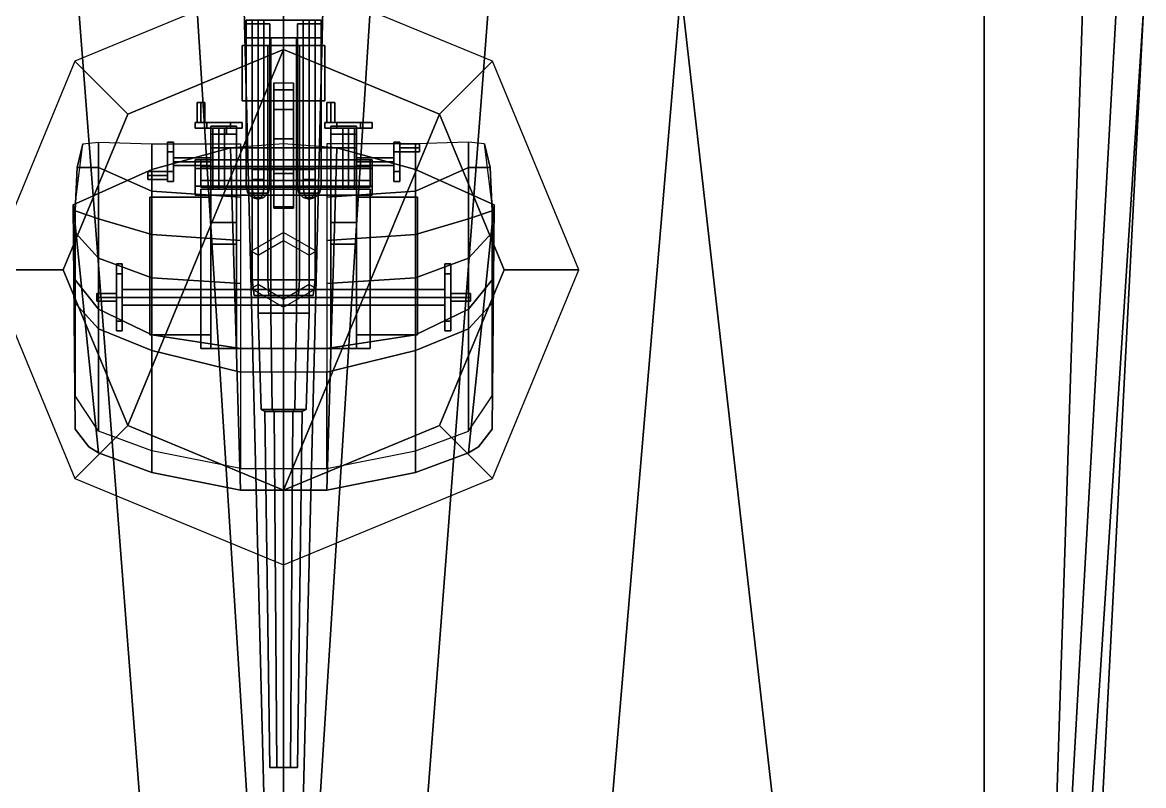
# Model space of a CAD drawing. Header units: millimetres. Extents: x -5 to 5, y -63 to 51.
# Drawn here: x -1.33 to 4.37, y -38.37 to -34.49 of the extents above; entities that cross this region are included whole.
import ezdxf

# ---------------------------------------------------------------- set-up
doc = ezdxf.new("R2010")
doc.units = ezdxf.units.MM
for name, color, linetype in [('gun', 1, 'Continuous'), ('hull2', 7, 'Continuous'), ('railings', 6, 'Continuous'), ('sleeve', 5, 'Continuous'), ('turret', 2, 'Continuous')]:
    doc.layers.add(name, color=color, linetype=linetype)

msp = doc.modelspace()

# ---------------------------------------------------------------- linework, layer by layer
for points in [[(-0.792, -34.958, 3.4), (0, -34.63, 3.4), (0, -34.25, 3), (-1.0607, -34.6893, 3)], [(0, -34.63, 3.4), (0.792, -34.958, 3.4), (1.0607, -34.6893, 3), (0, -34.25, 3)], [(0, -34.43, 3.04), (-4.06, -34.43, 2.91), (-3.89, -39.63, 2.99), (0, -39.63, 3.05)], [(-2.01, -34.43, -1.66), (-1.04, -34.43, -1.72), (-0.64, -39.63, -1.07), (-1.57, -39.63, -0.88)], [(-1.04, -34.43, -1.72), (-0.44, -34.43, -2.36), (-0.11, -39.63, -1.62), (-0.64, -39.63, -1.07)], [(-0.44, -34.43, -2.36), (-0.2, -34.43, -2.92), (-0.07, -39.63, -1.71), (-0.11, -39.63, -1.62)], [(-0.2, -34.43, -2.92), (0, -34.43, -2.97), (0, -39.63, -1.78), (-0.07, -39.63, -1.71)], [(-0.792, -34.958, 3.4), (-1.12, -35.75, 3.4), (-0.792, -36.542, 3.4), (0, -34.63, 3.4)], [(0, -34.63, 3.4), (-0.792, -36.542, 3.4), (0, -36.87, 3.4), (0.792, -34.958, 3.4)], [(-1.12, -35.75, 3.4), (-0.792, -34.958, 3.4), (-1.0607, -34.6893, 3), (-1.5, -35.75, 2.94)], [(0.792, -34.958, 3.4), (1.12, -35.75, 3.4), (1.5, -35.75, 2.94), (1.0607, -34.6893, 3)], [(0.792, -34.958, 3.4), (0, -36.87, 3.4), (0.792, -36.542, 3.4), (1.12, -35.75, 3.4)], [(-0.792, -36.542, 3.4), (-1.12, -35.75, 3.4), (-1.5, -35.75, 2.94), (-1.0607, -36.8107, 3)], [(1.12, -35.75, 3.4), (0.792, -36.542, 3.4), (1.0607, -36.8107, 3), (1.5, -35.75, 2.94)], [(0, -36.87, 3.4), (-0.792, -36.542, 3.4), (-1.0607, -36.8107, 3), (0, -37.25, 3)], [(0.792, -36.542, 3.4), (0, -36.87, 3.4), (0, -37.25, 3), (1.0607, -36.8107, 3)]]:
    msp.add_3dface(points)
at = {"layer": 'gun'}
for points in [[(-0.19, -34.57, 4.82), (-0.19, -34.48, 4.82), (-0.19, -34.48, 4.5), (-0.19, -34.57, 4.5)], [(-0.19, -34.48, 4.5), (0.19, -34.48, 4.5), (0.19, -34.57, 4.5), (-0.19, -34.57, 4.5)], [(0.19, -34.57, 4.82), (0.19, -34.48, 4.82), (-0.19, -34.48, 4.82), (-0.19, -34.57, 4.82)], [(-0.13, -35.29, 4.92), (-0.16, -35.29, 4.95), (-0.16, -34.48, 4.95), (-0.13, -34.48, 4.92)], [(-0.16, -35.29, 4.95), (-0.13, -35.29, 4.98), (-0.13, -34.48, 4.98), (-0.16, -34.48, 4.95)], [(-0.1, -35.29, 4.95), (-0.13, -35.29, 4.92), (-0.13, -34.48, 4.92), (-0.1, -34.48, 4.95)], [(-0.13, -35.29, 4.98), (-0.1, -35.29, 4.95), (-0.1, -34.48, 4.95), (-0.13, -34.48, 4.98)], [(0.1, -35.29, 4.95), (0.13, -35.29, 4.98), (0.13, -34.48, 4.98), (0.1, -34.48, 4.95)], [(0.13, -35.29, 4.92), (0.1, -35.29, 4.95), (0.1, -34.48, 4.95), (0.13, -34.48, 4.92)], [(0.13, -35.29, 4.98), (0.16, -35.29, 4.95), (0.16, -34.48, 4.95), (0.13, -34.48, 4.98)], [(0.16, -35.29, 4.95), (0.13, -35.29, 4.92), (0.13, -34.48, 4.92), (0.16, -34.48, 4.95)], [(0.19, -34.57, 4.5), (0.19, -34.48, 4.5), (0.19, -34.48, 4.82), (0.19, -34.57, 4.82)], [(-0.19, -34.57, 4.5), (0.19, -34.57, 4.5), (0.19, -34.57, 4.82), (-0.19, -34.57, 4.82)], [(-0.13, -35.97, 4.71), (-0.065, -35.97, 4.8226), (-0.065, -34.57, 4.8226), (-0.13, -34.57, 4.71)], [(-0.065, -35.97, 4.5974), (-0.13, -35.97, 4.71), (-0.13, -34.57, 4.71), (-0.065, -34.57, 4.5974)], [(0.065, -35.97, 4.5974), (-0.065, -35.97, 4.5974), (-0.065, -34.57, 4.5974), (0.065, -34.57, 4.5974)], [(-0.065, -35.97, 4.8226), (0.065, -35.97, 4.8226), (0.065, -34.57, 4.8226), (-0.065, -34.57, 4.8226)], [(0.065, -35.97, 4.8226), (0.13, -35.97, 4.71), (0.13, -34.57, 4.71), (0.065, -34.57, 4.8226)], [(0.13, -35.97, 4.71), (0.065, -35.97, 4.5974), (0.065, -34.57, 4.5974), (0.13, -34.57, 4.71)], [(-0.115, -36.46, 4.71), (-0.0575, -36.46, 4.8096), (-0.065, -35.97, 4.8226), (-0.13, -35.97, 4.71)], [(-0.0575, -36.46, 4.6104), (-0.115, -36.46, 4.71), (-0.13, -35.97, 4.71), (-0.065, -35.97, 4.5974)], [(0.0575, -36.46, 4.6104), (-0.0575, -36.46, 4.6104), (-0.065, -35.97, 4.5974), (0.065, -35.97, 4.5974)], [(-0.0575, -36.46, 4.8096), (0.0575, -36.46, 4.8096), (0.065, -35.97, 4.8226), (-0.065, -35.97, 4.8226)], [(0.0575, -36.46, 4.8096), (0.115, -36.46, 4.71), (0.13, -35.97, 4.71), (0.065, -35.97, 4.8226)], [(0.115, -36.46, 4.71), (0.0575, -36.46, 4.6104), (0.065, -35.97, 4.5974), (0.13, -35.97, 4.71)], [(-0.095, -36.47, 4.71), (-0.0475, -36.47, 4.7923), (-0.0575, -36.46, 4.8096), (-0.115, -36.46, 4.71)], [(-0.0475, -36.47, 4.6277), (-0.095, -36.47, 4.71), (-0.115, -36.46, 4.71), (-0.0575, -36.46, 4.6104)], [(0.0475, -36.47, 4.6277), (-0.0475, -36.47, 4.6277), (-0.0575, -36.46, 4.6104), (0.0575, -36.46, 4.6104)], [(-0.0475, -36.47, 4.7923), (0.0475, -36.47, 4.7923), (0.0575, -36.46, 4.8096), (-0.0575, -36.46, 4.8096)], [(0.0475, -36.47, 4.7923), (0.095, -36.47, 4.71), (0.115, -36.46, 4.71), (0.0575, -36.46, 4.8096)], [(0.095, -36.47, 4.71), (0.0475, -36.47, 4.6277), (0.0575, -36.46, 4.6104), (0.115, -36.46, 4.71)], [(-0.035, -38.28, 4.6494), (-0.07, -38.28, 4.71), (-0.095, -36.47, 4.71), (-0.0475, -36.47, 4.6277)], [(-0.07, -38.28, 4.71), (-0.035, -38.28, 4.7706), (-0.0475, -36.47, 4.7923), (-0.095, -36.47, 4.71)], [(0.035, -38.28, 4.6494), (-0.035, -38.28, 4.6494), (-0.0475, -36.47, 4.6277), (0.0475, -36.47, 4.6277)], [(-0.035, -38.28, 4.7706), (0.035, -38.28, 4.7706), (0.0475, -36.47, 4.7923), (-0.0475, -36.47, 4.7923)], [(0.07, -38.28, 4.71), (0.035, -38.28, 4.6494), (0.0475, -36.47, 4.6277), (0.095, -36.47, 4.71)], [(0.035, -38.28, 4.7706), (0.07, -38.28, 4.71), (0.095, -36.47, 4.71), (0.0475, -36.47, 4.7923)], [(-0.07, -38.28, 4.71), (0.07, -38.28, 4.71), (0.035, -38.28, 4.7706), (-0.035, -38.28, 4.7706)], [(-0.035, -38.28, 4.6494), (0.035, -38.28, 4.6494), (0.07, -38.28, 4.71), (-0.07, -38.28, 4.71)]]:
    msp.add_3dface(points, dxfattribs=at)
at = {"layer": 'hull2'}
for points in [[(0.2, -34.43, -2.92), (0, -34.43, -2.97), (0, -39.63, -1.78), (0.07, -39.63, -1.71)], [(0, -34.43, 3.04), (4.06, -34.43, 2.91), (3.89, -39.63, 2.99), (0, -39.63, 3.05)], [(0.44, -34.43, -2.36), (0.2, -34.43, -2.92), (0.07, -39.63, -1.71), (0.11, -39.63, -1.62)], [(1.04, -34.43, -1.72), (0.44, -34.43, -2.36), (0.11, -39.63, -1.62), (0.64, -39.63, -1.07)], [(2.01, -34.43, -1.66), (1.04, -34.43, -1.72), (0.64, -39.63, -1.07), (1.57, -39.63, -0.88)], [(2.03, -34.43, -1.35), (2.01, -34.43, -1.66), (1.57, -39.63, -0.88), (2.62, -39.63, -0.67)], [(3.56, -34.43, -0.75), (2.03, -34.43, -1.35), (2.62, -39.63, -0.67), (3.56, -39.63, -0.23)], [(4.23, -34.43, -0.17), (3.56, -34.43, -0.75), (3.56, -39.63, -0.23), (3.94, -39.63, 0.19)], [(4.06, -34.43, 2.91), (4.37, -34.43, 1.51), (4.03, -39.63, 2.31), (3.89, -39.63, 2.99)], [(4.37, -34.43, 0.58), (4.23, -34.43, -0.17), (3.94, -39.63, 0.19), (4.1, -39.63, 0.75)], [(4.37, -34.43, 1.51), (4.37, -34.43, 0.58), (4.1, -39.63, 0.75), (4.03, -39.63, 2.31)]]:
    msp.add_3dface(points, dxfattribs=at)
at = {"layer": 'railings'}
for points in [[(3.89, -39.63, 2.99), (4.06, -34.43, 2.91), (4.06, -34.43, 3.9), (3.89, -39.63, 3.93)], [(3.89, -39.63, 3.93), (4.06, -34.43, 3.9), (4.06, -34.43, 2.91), (3.89, -39.63, 2.99)]]:
    msp.add_3dface(points, dxfattribs=at)
at = {"layer": 'sleeve'}
for points in [[(-0.19, -34.5, 4.95), (-0.07, -34.5, 4.95), (-0.1, -34.5, 4.898), (-0.16, -34.5, 4.898)], [(-0.16, -34.5, 5.002), (-0.1, -34.5, 5.002), (-0.07, -34.5, 4.95), (-0.19, -34.5, 4.95)], [(-0.16, -35.33, 4.898), (-0.19, -35.33, 4.95), (-0.19, -34.5, 4.95), (-0.16, -34.5, 4.898)], [(-0.19, -35.33, 4.95), (-0.16, -35.33, 5.002), (-0.16, -34.5, 5.002), (-0.19, -34.5, 4.95)], [(-0.1, -35.33, 4.898), (-0.16, -35.33, 4.898), (-0.16, -34.5, 4.898), (-0.1, -34.5, 4.898)], [(-0.16, -35.33, 5.002), (-0.1, -35.33, 5.002), (-0.1, -34.5, 5.002), (-0.16, -34.5, 5.002)], [(-0.07, -35.33, 4.95), (-0.1, -35.33, 4.898), (-0.1, -34.5, 4.898), (-0.07, -34.5, 4.95)], [(-0.1, -35.33, 5.002), (-0.07, -35.33, 4.95), (-0.07, -34.5, 4.95), (-0.1, -34.5, 5.002)], [(0.07, -35.33, 4.95), (0.1, -35.33, 5.002), (0.1, -34.5, 5.002), (0.07, -34.5, 4.95)], [(0.1, -35.33, 4.898), (0.07, -35.33, 4.95), (0.07, -34.5, 4.95), (0.1, -34.5, 4.898)], [(0.1, -34.5, 5.002), (0.16, -34.5, 5.002), (0.19, -34.5, 4.95), (0.07, -34.5, 4.95)], [(0.07, -34.5, 4.95), (0.19, -34.5, 4.95), (0.16, -34.5, 4.898), (0.1, -34.5, 4.898)], [(0.1, -35.33, 5.002), (0.16, -35.33, 5.002), (0.16, -34.5, 5.002), (0.1, -34.5, 5.002)], [(0.16, -35.33, 4.898), (0.1, -35.33, 4.898), (0.1, -34.5, 4.898), (0.16, -34.5, 4.898)], [(0.16, -35.33, 5.002), (0.19, -35.33, 4.95), (0.19, -34.5, 4.95), (0.16, -34.5, 5.002)], [(0.19, -35.33, 4.95), (0.16, -35.33, 4.898), (0.16, -34.5, 4.898), (0.19, -34.5, 4.95)], [(-0.21, -34.61, 4.96), (0.21, -34.61, 4.96), (0.21, -34.61, 4.62), (-0.21, -34.61, 4.62)], [(-0.21, -34.89, 4.96), (-0.21, -34.61, 4.96), (-0.21, -34.61, 4.62), (-0.21, -34.89, 4.62)], [(-0.21, -34.61, 4.62), (0.21, -34.61, 4.62), (0.21, -34.89, 4.62), (-0.21, -34.89, 4.62)], [(-0.08, -34.89, 5.04), (-0.08, -34.61, 5.04), (-0.21, -34.61, 4.96), (-0.21, -34.89, 4.96)], [(-0.08, -34.61, 5.04), (0.08, -34.61, 5.04), (0.21, -34.61, 4.96), (-0.21, -34.61, 4.96)], [(-0.08, -34.61, 4.8486), (0.08, -34.61, 4.8486), (0.16, -34.61, 4.71), (-0.16, -34.61, 4.71)], [(-0.16, -35.8, 4.71), (-0.08, -35.8, 4.8486), (-0.08, -34.61, 4.8486), (-0.16, -34.61, 4.71)], [(-0.16, -34.61, 4.71), (0.16, -34.61, 4.71), (0.08, -34.61, 4.5714), (-0.08, -34.61, 4.5714)], [(-0.08, -35.8, 4.5714), (-0.16, -35.8, 4.71), (-0.16, -34.61, 4.71), (-0.08, -34.61, 4.5714)], [(0.08, -35.8, 4.5714), (-0.08, -35.8, 4.5714), (-0.08, -34.61, 4.5714), (0.08, -34.61, 4.5714)], [(-0.08, -35.8, 4.8486), (0.08, -35.8, 4.8486), (0.08, -34.61, 4.8486), (-0.08, -34.61, 4.8486)], [(0.08, -34.89, 5.04), (0.08, -34.61, 5.04), (-0.08, -34.61, 5.04), (-0.08, -34.89, 5.04)], [(0.08, -35.8, 4.8486), (0.16, -35.8, 4.71), (0.16, -34.61, 4.71), (0.08, -34.61, 4.8486)], [(0.16, -35.8, 4.71), (0.08, -35.8, 4.5714), (0.08, -34.61, 4.5714), (0.16, -34.61, 4.71)], [(0.21, -34.89, 4.96), (0.21, -34.61, 4.96), (0.08, -34.61, 5.04), (0.08, -34.89, 5.04)], [(0.21, -34.89, 4.62), (0.21, -34.61, 4.62), (0.21, -34.61, 4.96), (0.21, -34.89, 4.96)], [(-0.05, -35.43, 4.71), (-0.05, -34.8, 4.71), (-0.05, -35.436, 4.285)], [(-0.05, -34.8, 4.71), (-0.05, -34.835, 4.534), (-0.05, -35.26, 4.25), (-0.05, -35.436, 4.285)], [(-0.05, -34.835, 4.534), (-0.05, -34.8, 4.71), (0.05, -34.8, 4.71), (0.05, -34.835, 4.534)], [(0.05, -34.8, 4.71), (0.05, -35.43, 4.71), (0.05, -35.436, 4.285)], [(0.05, -34.835, 4.534), (0.05, -34.8, 4.71), (0.05, -35.436, 4.285), (0.05, -35.26, 4.25)], [(-0.05, -34.835, 4.534), (-0.05, -34.9347, 4.3847), (-0.05, -35.084, 4.285), (-0.05, -35.26, 4.25)], [(-0.05, -34.9347, 4.3847), (-0.05, -34.835, 4.534), (0.05, -34.835, 4.534), (0.05, -34.9347, 4.3847)], [(0.05, -34.9347, 4.3847), (0.05, -34.835, 4.534), (0.05, -35.26, 4.25), (0.05, -35.084, 4.285)], [(-0.21, -34.89, 4.62), (0.21, -34.89, 4.62), (0.21, -34.89, 4.96), (-0.21, -34.89, 4.96)], [(-0.21, -34.89, 4.96), (0.21, -34.89, 4.96), (0.08, -34.89, 5.04), (-0.08, -34.89, 5.04)], [(-0.05, -35.084, 4.285), (-0.05, -34.9347, 4.3847), (0.05, -34.9347, 4.3847), (0.05, -35.084, 4.285)], [(-0.05, -35.26, 4.25), (-0.05, -35.084, 4.285), (0.05, -35.084, 4.285), (0.05, -35.26, 4.25)], [(-0.42, -35.19, 4.71), (-0.42, -35.33, 4.71), (-0.42, -35.295, 4.7706), (-0.42, -35.225, 4.7706)], [(-0.42, -35.19, 4.71), (-0.42, -35.225, 4.7706), (0.44, -35.225, 4.7706), (0.44, -35.19, 4.71)], [(-0.42, -35.225, 4.6494), (-0.42, -35.295, 4.6494), (-0.42, -35.33, 4.71), (-0.42, -35.19, 4.71)], [(-0.42, -35.225, 4.6494), (-0.42, -35.19, 4.71), (0.44, -35.19, 4.71), (0.44, -35.225, 4.6494)], [(0.44, -35.225, 4.7706), (0.44, -35.295, 4.7706), (0.44, -35.33, 4.71), (0.44, -35.19, 4.71)], [(0.44, -35.19, 4.71), (0.44, -35.33, 4.71), (0.44, -35.295, 4.6494), (0.44, -35.225, 4.6494)], [(-0.42, -35.295, 4.6494), (-0.42, -35.225, 4.6494), (0.44, -35.225, 4.6494), (0.44, -35.295, 4.6494)], [(-0.42, -35.225, 4.7706), (-0.42, -35.295, 4.7706), (0.44, -35.295, 4.7706), (0.44, -35.225, 4.7706)], [(-0.16, -35.33, 4.9), (-0.16, -35.24, 4.9), (-0.16, -35.24, 4.62), (-0.16, -35.33, 4.62)], [(-0.16, -35.24, 4.9), (0.16, -35.24, 4.9), (0.16, -35.24, 4.62), (-0.16, -35.24, 4.62)], [(-0.16, -35.24, 4.62), (0.16, -35.24, 4.62), (0.16, -35.33, 4.62), (-0.16, -35.33, 4.62)], [(0.16, -35.33, 4.9), (0.16, -35.24, 4.9), (-0.16, -35.24, 4.9), (-0.16, -35.33, 4.9)], [(-0.05, -35.436, 4.285), (-0.05, -35.26, 4.25), (0.05, -35.26, 4.25), (0.05, -35.436, 4.285)], [(0.16, -35.33, 4.62), (0.16, -35.24, 4.62), (0.16, -35.24, 4.9), (0.16, -35.33, 4.9)], [(-0.42, -35.295, 4.7706), (-0.42, -35.33, 4.71), (0.44, -35.33, 4.71), (0.44, -35.295, 4.7706)], [(-0.42, -35.33, 4.71), (-0.42, -35.295, 4.6494), (0.44, -35.295, 4.6494), (0.44, -35.33, 4.71)], [(-0.182, -35.36, 4.95), (-0.19, -35.33, 4.95), (-0.16, -35.33, 4.898), (-0.156, -35.36, 4.905)], [(-0.156, -35.36, 4.995), (-0.16, -35.33, 5.002), (-0.19, -35.33, 4.95), (-0.182, -35.36, 4.95)], [(-0.16, -35.382, 4.95), (-0.182, -35.36, 4.95), (-0.156, -35.36, 4.905), (-0.145, -35.382, 4.924)], [(-0.145, -35.382, 4.976), (-0.156, -35.36, 4.995), (-0.182, -35.36, 4.95), (-0.16, -35.382, 4.95)], [(-0.16, -35.33, 4.62), (0.16, -35.33, 4.62), (0.16, -35.33, 4.9), (-0.16, -35.33, 4.9)], [(-0.156, -35.36, 4.905), (-0.16, -35.33, 4.898), (-0.1, -35.33, 4.898), (-0.104, -35.36, 4.905)], [(-0.104, -35.36, 4.995), (-0.1, -35.33, 5.002), (-0.16, -35.33, 5.002), (-0.156, -35.36, 4.995)], [(-0.145, -35.382, 4.924), (-0.156, -35.36, 4.905), (-0.104, -35.36, 4.905), (-0.115, -35.382, 4.924)], [(-0.115, -35.382, 4.976), (-0.104, -35.36, 4.995), (-0.156, -35.36, 4.995), (-0.145, -35.382, 4.976)], [(-0.115, -35.382, 4.924), (-0.104, -35.36, 4.905), (-0.078, -35.36, 4.95), (-0.1, -35.382, 4.95)], [(-0.1, -35.382, 4.95), (-0.078, -35.36, 4.95), (-0.104, -35.36, 4.995), (-0.115, -35.382, 4.976)], [(-0.104, -35.36, 4.905), (-0.1, -35.33, 4.898), (-0.07, -35.33, 4.95), (-0.078, -35.36, 4.95)], [(-0.078, -35.36, 4.95), (-0.07, -35.33, 4.95), (-0.1, -35.33, 5.002), (-0.104, -35.36, 4.995)], [(0.104, -35.36, 4.995), (0.1, -35.33, 5.002), (0.07, -35.33, 4.95), (0.078, -35.36, 4.95)], [(0.078, -35.36, 4.95), (0.07, -35.33, 4.95), (0.1, -35.33, 4.898), (0.104, -35.36, 4.905)], [(0.115, -35.382, 4.976), (0.104, -35.36, 4.995), (0.078, -35.36, 4.95), (0.1, -35.382, 4.95)], [(0.1, -35.382, 4.95), (0.078, -35.36, 4.95), (0.104, -35.36, 4.905), (0.115, -35.382, 4.924)], [(0.156, -35.36, 4.995), (0.16, -35.33, 5.002), (0.1, -35.33, 5.002), (0.104, -35.36, 4.995)], [(0.104, -35.36, 4.905), (0.1, -35.33, 4.898), (0.16, -35.33, 4.898), (0.156, -35.36, 4.905)], [(0.145, -35.382, 4.976), (0.156, -35.36, 4.995), (0.104, -35.36, 4.995), (0.115, -35.382, 4.976)], [(0.115, -35.382, 4.924), (0.104, -35.36, 4.905), (0.156, -35.36, 4.905), (0.145, -35.382, 4.924)], [(0.16, -35.382, 4.95), (0.182, -35.36, 4.95), (0.156, -35.36, 4.995), (0.145, -35.382, 4.976)], [(0.145, -35.382, 4.924), (0.156, -35.36, 4.905), (0.182, -35.36, 4.95), (0.16, -35.382, 4.95)], [(0.182, -35.36, 4.95), (0.19, -35.33, 4.95), (0.16, -35.33, 5.002), (0.156, -35.36, 4.995)], [(0.156, -35.36, 4.905), (0.16, -35.33, 4.898), (0.19, -35.33, 4.95), (0.182, -35.36, 4.95)], [(-0.13, -35.39, 4.95), (-0.16, -35.382, 4.95), (-0.145, -35.382, 4.924), (-0.13, -35.39, 4.95)], [(-0.13, -35.39, 4.95), (-0.145, -35.382, 4.976), (-0.16, -35.382, 4.95), (-0.13, -35.39, 4.95)], [(-0.13, -35.39, 4.95), (-0.145, -35.382, 4.924), (-0.115, -35.382, 4.924), (-0.13, -35.39, 4.95)], [(-0.13, -35.39, 4.95), (-0.115, -35.382, 4.976), (-0.145, -35.382, 4.976), (-0.13, -35.39, 4.95)], [(-0.13, -35.39, 4.95), (-0.115, -35.382, 4.924), (-0.1, -35.382, 4.95), (-0.13, -35.39, 4.95)], [(-0.13, -35.39, 4.95), (-0.1, -35.382, 4.95), (-0.115, -35.382, 4.976), (-0.13, -35.39, 4.95)], [(-0.05, -35.43, 4.71), (-0.05, -35.436, 4.285), (0.05, -35.436, 4.285), (0.05, -35.43, 4.71)], [(0.13, -35.39, 4.95), (0.115, -35.382, 4.976), (0.1, -35.382, 4.95), (0.13, -35.39, 4.95)], [(0.13, -35.39, 4.95), (0.1, -35.382, 4.95), (0.115, -35.382, 4.924), (0.13, -35.39, 4.95)], [(0.13, -35.39, 4.95), (0.145, -35.382, 4.976), (0.115, -35.382, 4.976), (0.13, -35.39, 4.95)], [(0.13, -35.39, 4.95), (0.115, -35.382, 4.924), (0.145, -35.382, 4.924), (0.13, -35.39, 4.95)], [(0.13, -35.39, 4.95), (0.16, -35.382, 4.95), (0.145, -35.382, 4.976), (0.13, -35.39, 4.95)], [(0.13, -35.39, 4.95), (0.145, -35.382, 4.924), (0.16, -35.382, 4.95), (0.13, -35.39, 4.95)], [(-0.15, -35.88, 4.71), (-0.075, -35.88, 4.8399), (-0.08, -35.8, 4.8486), (-0.16, -35.8, 4.71)], [(-0.075, -35.88, 4.5801), (-0.15, -35.88, 4.71), (-0.16, -35.8, 4.71), (-0.08, -35.8, 4.5714)], [(0.075, -35.88, 4.5801), (-0.075, -35.88, 4.5801), (-0.08, -35.8, 4.5714), (0.08, -35.8, 4.5714)], [(-0.075, -35.88, 4.8399), (0.075, -35.88, 4.8399), (0.08, -35.8, 4.8486), (-0.08, -35.8, 4.8486)], [(0.075, -35.88, 4.8399), (0.15, -35.88, 4.71), (0.16, -35.8, 4.71), (0.08, -35.8, 4.8486)], [(0.15, -35.88, 4.71), (0.075, -35.88, 4.5801), (0.08, -35.8, 4.5714), (0.16, -35.8, 4.71)], [(-0.15, -35.88, 4.71), (0.15, -35.88, 4.71), (0.075, -35.88, 4.8399), (-0.075, -35.88, 4.8399)], [(-0.075, -35.88, 4.5801), (0.075, -35.88, 4.5801), (0.15, -35.88, 4.71), (-0.15, -35.88, 4.71)]]:
    msp.add_3dface(points, dxfattribs=at)
at = {"layer": 'turret'}
for points in [[(-0.44, -34.9, 4.28), (-0.42, -34.9, 4.3), (-0.4, -34.9, 4.28), (-0.42, -34.9, 4.26)], [(-0.42, -35, 4.26), (-0.44, -35, 4.28), (-0.44, -34.9, 4.28), (-0.42, -34.9, 4.26)], [(-0.44, -35, 4.28), (-0.42, -35, 4.3), (-0.42, -34.9, 4.3), (-0.44, -34.9, 4.28)], [(-0.4, -35, 4.28), (-0.42, -35, 4.26), (-0.42, -34.9, 4.26), (-0.4, -34.9, 4.28)], [(-0.42, -35, 4.3), (-0.4, -35, 4.28), (-0.4, -34.9, 4.28), (-0.42, -34.9, 4.3)], [(0.22, -34.9, 4.28), (0.24, -34.9, 4.3), (0.26, -34.9, 4.28), (0.24, -34.9, 4.26)], [(0.24, -35, 4.26), (0.22, -35, 4.28), (0.22, -34.9, 4.28), (0.24, -34.9, 4.26)], [(0.22, -35, 4.28), (0.24, -35, 4.3), (0.24, -34.9, 4.3), (0.22, -34.9, 4.28)], [(0.26, -35, 4.28), (0.24, -35, 4.26), (0.24, -34.9, 4.26), (0.26, -34.9, 4.28)], [(0.24, -35, 4.3), (0.26, -35, 4.28), (0.26, -34.9, 4.28), (0.24, -34.9, 4.3)], [(-0.39, -35, 4.3839), (-0.27, -35, 4.3839), (-0.21, -35, 4.28), (-0.45, -35, 4.28)], [(-0.45, -35.03, 4.28), (-0.39, -35.03, 4.3839), (-0.39, -35, 4.3839), (-0.45, -35, 4.28)], [(-0.45, -35, 4.28), (-0.21, -35, 4.28), (-0.27, -35, 4.1761), (-0.39, -35, 4.1761)], [(-0.39, -35.03, 4.1761), (-0.45, -35.03, 4.28), (-0.45, -35, 4.28), (-0.39, -35, 4.1761)], [(-0.27, -35.03, 4.3839), (-0.39, -35.03, 4.3839), (-0.45, -35.03, 4.28), (-0.21, -35.03, 4.28)], [(-0.21, -35.03, 4.28), (-0.45, -35.03, 4.28), (-0.39, -35.03, 4.1761), (-0.27, -35.03, 4.1761)], [(-0.27, -35.03, 4.1761), (-0.39, -35.03, 4.1761), (-0.39, -35, 4.1761), (-0.27, -35, 4.1761)], [(-0.39, -35.03, 4.3839), (-0.27, -35.03, 4.3839), (-0.27, -35, 4.3839), (-0.39, -35, 4.3839)], [(-0.37, -35.06, 4.32), (-0.37, -35.02, 4.43), (-0.24, -35.02, 4.43), (-0.24, -35.06, 4.32)], [(-0.24, -35.06, 4.56), (-0.24, -35.02, 4.51), (-0.37, -35.02, 4.51), (-0.37, -35.06, 4.56)], [(-0.24, -35.02, 4.51), (-0.24, -35.02, 4.43), (-0.37, -35.02, 4.43), (-0.37, -35.02, 4.51)], [(-0.33, -35.34, 4.25), (-0.36, -35.34, 4.28), (-0.36, -35.03, 4.28), (-0.33, -35.03, 4.25)], [(-0.36, -35.34, 4.28), (-0.33, -35.34, 4.31), (-0.33, -35.03, 4.31), (-0.36, -35.03, 4.28)], [(-0.3, -35.34, 4.28), (-0.33, -35.34, 4.25), (-0.33, -35.03, 4.25), (-0.3, -35.03, 4.28)], [(-0.33, -35.34, 4.31), (-0.3, -35.34, 4.28), (-0.3, -35.03, 4.28), (-0.33, -35.03, 4.31)], [(-0.29, -35.02, 4.51), (-0.29, -35.02, 4.43), (-0.29, -35.06, 4.32), (-0.29, -35.06, 4.56)], [(-0.27, -35.03, 4.3839), (-0.21, -35.03, 4.28), (-0.21, -35, 4.28), (-0.27, -35, 4.3839)], [(-0.21, -35.03, 4.28), (-0.27, -35.03, 4.1761), (-0.27, -35, 4.1761), (-0.21, -35, 4.28)], [(-0.24, -35.06, 4.32), (-0.24, -35.02, 4.43), (-0.24, -35.02, 4.51), (-0.24, -35.06, 4.56)], [(0.27, -35, 4.3839), (0.39, -35, 4.3839), (0.45, -35, 4.28), (0.21, -35, 4.28)], [(0.21, -35.03, 4.28), (0.27, -35.03, 4.3839), (0.27, -35, 4.3839), (0.21, -35, 4.28)], [(0.21, -35, 4.28), (0.45, -35, 4.28), (0.39, -35, 4.1761), (0.27, -35, 4.1761)], [(0.27, -35.03, 4.1761), (0.21, -35.03, 4.28), (0.21, -35, 4.28), (0.27, -35, 4.1761)], [(0.39, -35.03, 4.3839), (0.27, -35.03, 4.3839), (0.21, -35.03, 4.28), (0.45, -35.03, 4.28)], [(0.45, -35.03, 4.28), (0.21, -35.03, 4.28), (0.27, -35.03, 4.1761), (0.39, -35.03, 4.1761)], [(0.24, -35.02, 4.51), (0.24, -35.02, 4.43), (0.24, -35.06, 4.32), (0.24, -35.06, 4.56)], [(0.24, -35.06, 4.32), (0.24, -35.02, 4.43), (0.37, -35.02, 4.43), (0.37, -35.06, 4.32)], [(0.37, -35.06, 4.56), (0.37, -35.02, 4.51), (0.24, -35.02, 4.51), (0.24, -35.06, 4.56)], [(0.37, -35.02, 4.51), (0.37, -35.02, 4.43), (0.24, -35.02, 4.43), (0.24, -35.02, 4.51)], [(0.39, -35.03, 4.1761), (0.27, -35.03, 4.1761), (0.27, -35, 4.1761), (0.39, -35, 4.1761)], [(0.27, -35.03, 4.3839), (0.39, -35.03, 4.3839), (0.39, -35, 4.3839), (0.27, -35, 4.3839)], [(0.3, -35.34, 4.28), (0.33, -35.34, 4.31), (0.33, -35.03, 4.31), (0.3, -35.03, 4.28)], [(0.33, -35.34, 4.25), (0.3, -35.34, 4.28), (0.3, -35.03, 4.28), (0.33, -35.03, 4.25)], [(0.33, -35.34, 4.31), (0.36, -35.34, 4.28), (0.36, -35.03, 4.28), (0.33, -35.03, 4.31)], [(0.36, -35.34, 4.28), (0.33, -35.34, 4.25), (0.33, -35.03, 4.25), (0.36, -35.03, 4.28)], [(0.37, -35.06, 4.32), (0.37, -35.02, 4.43), (0.37, -35.02, 4.51), (0.37, -35.06, 4.56)], [(0.39, -35.03, 4.3839), (0.45, -35.03, 4.28), (0.45, -35, 4.28), (0.39, -35, 4.3839)], [(0.45, -35.03, 4.28), (0.39, -35.03, 4.1761), (0.39, -35, 4.1761), (0.45, -35, 4.28)], [(-0.37, -35.06, 4.56), (-0.37, -35.06, 4.32), (-0.37, -35.34, 4.25), (-0.37, -35.34, 4.56)], [(-0.37, -35.34, 4.25), (-0.37, -35.06, 4.32), (-0.24, -35.06, 4.32), (-0.24, -35.34, 4.25)], [(-0.24, -35.34, 4.56), (-0.24, -35.06, 4.56), (-0.37, -35.06, 4.56), (-0.37, -35.34, 4.56)], [(-0.24, -35.34, 4.25), (-0.24, -35.06, 4.32), (-0.24, -35.06, 4.56), (-0.24, -35.34, 4.56)], [(0.24, -35.06, 4.56), (0.24, -35.06, 4.32), (0.24, -35.34, 4.25), (0.24, -35.34, 4.56)], [(0.24, -35.34, 4.25), (0.24, -35.06, 4.32), (0.37, -35.06, 4.32), (0.37, -35.34, 4.25)], [(0.37, -35.34, 4.56), (0.37, -35.06, 4.56), (0.24, -35.06, 4.56), (0.24, -35.34, 4.56)], [(0.37, -35.34, 4.25), (0.37, -35.06, 4.32), (0.37, -35.06, 4.56), (0.37, -35.34, 4.56)], [(-0.67, -35.24, 3.54), (-0.27, -35.13, 3.54), (-0.27, -35.13, 3.4), (-0.67, -35.24, 3.4)], [(-0.22, -36.87, 3.54), (-0.27, -35.13, 3.54), (-0.67, -35.24, 3.54), (-0.67, -36.78, 3.54)], [(-0.56, -35.1, 4.64), (-0.56, -35.15, 4.5534), (-0.59, -35.15, 4.5534), (-0.59, -35.1, 4.64)], [(-0.59, -35.3, 4.64), (-0.59, -35.1, 4.64), (-0.59, -35.15, 4.5534), (-0.59, -35.25, 4.5534)], [(-0.56, -35.15, 4.7266), (-0.56, -35.1, 4.64), (-0.59, -35.1, 4.64), (-0.59, -35.15, 4.7266)], [(-0.59, -35.25, 4.7266), (-0.59, -35.15, 4.7266), (-0.59, -35.1, 4.64), (-0.59, -35.3, 4.64)], [(-0.56, -35.25, 4.7266), (-0.56, -35.15, 4.7266), (-0.59, -35.15, 4.7266), (-0.59, -35.25, 4.7266)], [(-0.56, -35.15, 4.5534), (-0.56, -35.25, 4.5534), (-0.59, -35.25, 4.5534), (-0.59, -35.15, 4.5534)], [(-0.56, -35.25, 4.5534), (-0.56, -35.15, 4.5534), (-0.56, -35.1, 4.64), (-0.56, -35.3, 4.64)], [(-0.56, -35.3, 4.64), (-0.56, -35.1, 4.64), (-0.56, -35.15, 4.7266), (-0.56, -35.25, 4.7266)], [(-0.24, -35.13, 4.8), (-0.24, -35.13, 4.64), (-0.37, -35.13, 4.64), (-0.37, -35.13, 4.8)], [(-0.37, -35.13, 4.8), (-0.37, -35.13, 4.64), (-0.37, -35.34, 4.53), (-0.37, -35.34, 4.8)], [(-0.37, -35.34, 4.53), (-0.37, -35.13, 4.64), (-0.24, -35.13, 4.64), (-0.24, -35.34, 4.53)], [(-0.24, -35.34, 4.8), (-0.24, -35.13, 4.8), (-0.37, -35.13, 4.8), (-0.37, -35.34, 4.8)], [(-0.27, -35.13, 3.54), (0, -35.13, 3.54), (0, -35.11, 3.4), (-0.27, -35.13, 3.4)], [(0.22, -36.87, 3.54), (0.27, -35.13, 3.54), (-0.27, -35.13, 3.54), (-0.22, -36.87, 3.54)], [(-0.24, -35.34, 4.53), (-0.24, -35.13, 4.64), (-0.24, -35.13, 4.8), (-0.24, -35.34, 4.8)], [(0.27, -35.13, 3.4), (0, -35.11, 3.4), (0, -35.13, 3.54), (0.27, -35.13, 3.54)], [(0.67, -35.24, 3.54), (0.27, -35.13, 3.54), (0.22, -36.87, 3.54), (0.67, -36.78, 3.54)], [(0.37, -35.13, 4.8), (0.37, -35.13, 4.64), (0.24, -35.13, 4.64), (0.24, -35.13, 4.8)], [(0.24, -35.13, 4.8), (0.24, -35.13, 4.64), (0.24, -35.34, 4.53), (0.24, -35.34, 4.8)], [(0.24, -35.34, 4.53), (0.24, -35.13, 4.64), (0.37, -35.13, 4.64), (0.37, -35.34, 4.53)], [(0.37, -35.34, 4.8), (0.37, -35.13, 4.8), (0.24, -35.13, 4.8), (0.24, -35.34, 4.8)], [(0.67, -35.24, 3.4), (0.27, -35.13, 3.4), (0.27, -35.13, 3.54), (0.67, -35.24, 3.54)], [(0.37, -35.34, 4.53), (0.37, -35.13, 4.64), (0.37, -35.13, 4.8), (0.37, -35.34, 4.8)], [(0.56, -35.15, 4.5534), (0.56, -35.25, 4.5534), (0.56, -35.3, 4.64), (0.56, -35.1, 4.64)], [(0.56, -35.1, 4.64), (0.56, -35.3, 4.64), (0.56, -35.25, 4.7266), (0.56, -35.15, 4.7266)], [(0.56, -35.15, 4.5534), (0.56, -35.1, 4.64), (0.59, -35.1, 4.64), (0.59, -35.15, 4.5534)], [(0.56, -35.1, 4.64), (0.56, -35.15, 4.7266), (0.59, -35.15, 4.7266), (0.59, -35.1, 4.64)], [(0.56, -35.25, 4.5534), (0.56, -35.15, 4.5534), (0.59, -35.15, 4.5534), (0.59, -35.25, 4.5534)], [(0.56, -35.15, 4.7266), (0.56, -35.25, 4.7266), (0.59, -35.25, 4.7266), (0.59, -35.15, 4.7266)], [(0.59, -35.1, 4.64), (0.59, -35.3, 4.64), (0.59, -35.25, 4.5534), (0.59, -35.15, 4.5534)], [(0.59, -35.15, 4.7266), (0.59, -35.25, 4.7266), (0.59, -35.3, 4.64), (0.59, -35.1, 4.64)], [(0.59, -35.13, 4.62), (0.59, -35.11, 4.64), (0.69, -35.11, 4.64), (0.69, -35.13, 4.62)], [(0.59, -35.11, 4.64), (0.59, -35.13, 4.66), (0.69, -35.13, 4.66), (0.69, -35.11, 4.64)], [(0.59, -35.15, 4.64), (0.59, -35.13, 4.62), (0.69, -35.13, 4.62), (0.69, -35.15, 4.64)], [(0.59, -35.13, 4.66), (0.59, -35.15, 4.64), (0.69, -35.15, 4.64), (0.69, -35.13, 4.66)], [(0.69, -35.13, 4.66), (0.69, -35.15, 4.64), (0.69, -35.13, 4.62), (0.69, -35.11, 4.64)], [(-0.37, -35.18, 4.64), (-0.37, -35.2, 4.62), (-0.56, -35.2, 4.62), (-0.56, -35.18, 4.64)], [(-0.37, -35.2, 4.66), (-0.37, -35.18, 4.64), (-0.56, -35.18, 4.64), (-0.56, -35.2, 4.66)], [(-0.37, -35.2, 4.62), (-0.37, -35.22, 4.64), (-0.56, -35.22, 4.64), (-0.56, -35.2, 4.62)], [(-0.37, -35.22, 4.64), (-0.37, -35.2, 4.66), (-0.56, -35.2, 4.66), (-0.56, -35.22, 4.64)], [(-0.45, -35.235, 4.1321), (-0.45, -35.325, 4.1321), (-0.45, -35.37, 4.21), (-0.45, -35.19, 4.21)], [(-0.45, -35.19, 4.21), (-0.45, -35.37, 4.21), (-0.45, -35.325, 4.2879), (-0.45, -35.235, 4.2879)], [(-0.45, -35.235, 4.1321), (-0.45, -35.19, 4.21), (0.45, -35.19, 4.21), (0.45, -35.235, 4.1321)], [(-0.45, -35.19, 4.21), (-0.45, -35.235, 4.2879), (0.45, -35.235, 4.2879), (0.45, -35.19, 4.21)], [(0.37, -35.2, 4.62), (0.37, -35.18, 4.64), (0.56, -35.18, 4.64), (0.56, -35.2, 4.62)], [(0.37, -35.18, 4.64), (0.37, -35.2, 4.66), (0.56, -35.2, 4.66), (0.56, -35.18, 4.64)], [(0.37, -35.22, 4.64), (0.37, -35.2, 4.62), (0.56, -35.2, 4.62), (0.56, -35.22, 4.64)], [(0.37, -35.2, 4.66), (0.37, -35.22, 4.64), (0.56, -35.22, 4.64), (0.56, -35.2, 4.66)], [(0.45, -35.19, 4.21), (0.45, -35.37, 4.21), (0.45, -35.325, 4.1321), (0.45, -35.235, 4.1321)], [(0.45, -35.235, 4.2879), (0.45, -35.325, 4.2879), (0.45, -35.37, 4.21), (0.45, -35.19, 4.21)], [(-1.07, -35.42, 3.54), (-0.67, -35.24, 3.54), (-0.67, -35.24, 3.4), (-1.07, -35.42, 3.4)], [(-0.67, -36.78, 3.54), (-0.67, -35.24, 3.54), (-1.07, -35.42, 3.54), (-0.94, -36.68, 3.54)], [(-0.59, -35.25, 4.64), (-0.59, -35.27, 4.62), (-0.69, -35.27, 4.62), (-0.69, -35.25, 4.64)], [(-0.59, -35.27, 4.66), (-0.59, -35.25, 4.64), (-0.69, -35.25, 4.64), (-0.69, -35.27, 4.66)], [(-0.69, -35.27, 4.66), (-0.69, -35.25, 4.64), (-0.69, -35.27, 4.62), (-0.69, -35.29, 4.64)], [(-0.56, -35.25, 4.5534), (-0.56, -35.3, 4.64), (-0.59, -35.3, 4.64), (-0.59, -35.25, 4.5534)], [(-0.56, -35.3, 4.64), (-0.56, -35.25, 4.7266), (-0.59, -35.25, 4.7266), (-0.59, -35.3, 4.64)], [(-0.45, -35.325, 4.1321), (-0.45, -35.235, 4.1321), (0.45, -35.235, 4.1321), (0.45, -35.325, 4.1321)], [(-0.45, -35.235, 4.2879), (-0.45, -35.325, 4.2879), (0.45, -35.325, 4.2879), (0.45, -35.235, 4.2879)], [(0.56, -35.3, 4.64), (0.56, -35.25, 4.5534), (0.59, -35.25, 4.5534), (0.59, -35.3, 4.64)], [(0.56, -35.25, 4.7266), (0.56, -35.3, 4.64), (0.59, -35.3, 4.64), (0.59, -35.25, 4.7266)], [(1.07, -35.42, 3.4), (0.67, -35.24, 3.4), (0.67, -35.24, 3.54), (1.07, -35.42, 3.54)], [(1.07, -35.42, 3.54), (0.67, -35.24, 3.54), (0.67, -36.78, 3.54), (0.94, -36.68, 3.54)], [(-0.59, -35.27, 4.62), (-0.59, -35.29, 4.64), (-0.69, -35.29, 4.64), (-0.69, -35.27, 4.62)], [(-0.59, -35.29, 4.64), (-0.59, -35.27, 4.66), (-0.69, -35.27, 4.66), (-0.69, -35.29, 4.64)], [(-0.37, -35.38, 4.4), (-0.37, -35.38, 4.17), (-0.68, -35.38, 4.17), (-0.68, -35.38, 4.4)], [(-0.68, -35.38, 4.4), (-0.68, -35.38, 4.17), (-0.68, -36.08, 4.17), (-0.68, -36.08, 4.4)], [(-0.68, -36.08, 4.17), (-0.68, -35.38, 4.17), (-0.37, -35.38, 4.17), (-0.37, -36.08, 4.17)], [(-0.37, -36.08, 4.4), (-0.37, -35.38, 4.4), (-0.68, -35.38, 4.4), (-0.68, -36.08, 4.4)], [(-0.45, -35.37, 4.21), (-0.45, -35.325, 4.1321), (0.45, -35.325, 4.1321), (0.45, -35.37, 4.21)], [(-0.45, -35.325, 4.2879), (-0.45, -35.37, 4.21), (0.45, -35.37, 4.21), (0.45, -35.325, 4.2879)], [(-0.42, -36.15, 3.96), (-0.42, -35.34, 3.96), (-0.42, -35.34, 3.86), (-0.42, -36.15, 3.86)], [(-0.42, -35.34, 3.96), (0.44, -35.34, 3.96), (0.44, -35.34, 3.86), (-0.42, -35.34, 3.86)], [(-0.42, -35.34, 3.86), (0.44, -35.34, 3.86), (0.44, -36.15, 3.86), (-0.42, -36.15, 3.86)], [(0.44, -36.15, 3.96), (0.44, -35.34, 3.96), (-0.42, -35.34, 3.96), (-0.42, -36.15, 3.96)], [(-0.37, -36.15, 4.66), (-0.37, -35.34, 4.66), (-0.37, -35.34, 3.96), (-0.37, -36.15, 3.96)], [(-0.37, -35.34, 4.66), (-0.24, -35.34, 4.66), (-0.24, -35.34, 3.96), (-0.37, -35.34, 3.96)], [(-0.37, -35.34, 4.87), (-0.24, -35.34, 4.87), (-0.24, -35.34, 4.66), (-0.37, -35.34, 4.66)], [(-0.37, -35.51, 4.87), (-0.37, -35.34, 4.87), (-0.37, -35.34, 4.66), (-0.37, -35.62, 4.66)], [(-0.24, -35.51, 4.87), (-0.24, -35.34, 4.87), (-0.37, -35.34, 4.87), (-0.37, -35.51, 4.87)], [(-0.24, -36.15, 3.96), (-0.24, -35.34, 3.96), (-0.24, -35.34, 4.66), (-0.24, -36.15, 4.66)], [(-0.24, -35.62, 4.66), (-0.24, -35.34, 4.66), (-0.24, -35.34, 4.87), (-0.24, -35.51, 4.87)], [(0.24, -35.34, 4.66), (0.37, -35.34, 4.66), (0.37, -35.34, 3.96), (0.24, -35.34, 3.96)], [(0.24, -36.15, 4.66), (0.24, -35.34, 4.66), (0.24, -35.34, 3.96), (0.24, -36.15, 3.96)], [(0.24, -35.34, 4.87), (0.37, -35.34, 4.87), (0.37, -35.34, 4.66), (0.24, -35.34, 4.66)], [(0.24, -35.51, 4.87), (0.24, -35.34, 4.87), (0.24, -35.34, 4.66), (0.24, -35.62, 4.66)], [(0.37, -35.51, 4.87), (0.37, -35.34, 4.87), (0.24, -35.34, 4.87), (0.24, -35.51, 4.87)], [(0.37, -36.15, 3.96), (0.37, -35.34, 3.96), (0.37, -35.34, 4.66), (0.37, -36.15, 4.66)], [(0.37, -35.62, 4.66), (0.37, -35.34, 4.66), (0.37, -35.34, 4.87), (0.37, -35.51, 4.87)], [(0.68, -35.38, 4.4), (0.68, -35.38, 4.17), (0.37, -35.38, 4.17), (0.37, -35.38, 4.4)], [(0.37, -36.08, 4.17), (0.37, -35.38, 4.17), (0.68, -35.38, 4.17), (0.68, -36.08, 4.17)], [(0.68, -36.08, 4.4), (0.68, -35.38, 4.4), (0.37, -35.38, 4.4), (0.37, -36.08, 4.4)], [(0.44, -36.15, 3.86), (0.44, -35.34, 3.86), (0.44, -35.34, 3.96), (0.44, -36.15, 3.96)], [(0.68, -36.08, 4.17), (0.68, -35.38, 4.17), (0.68, -35.38, 4.4), (0.68, -36.08, 4.4)], [(-1.06, -36.56, 3.54), (-1.07, -35.42, 3.54), (-1.07, -35.42, 3.4), (-1.06, -36.56, 3.4)], [(-0.94, -36.68, 3.54), (-1.07, -35.42, 3.54), (-1.06, -36.56, 3.54), (-0.99, -36.65, 3.54)], [(1.06, -36.56, 3.54), (1.07, -35.42, 3.54), (0.94, -36.68, 3.54), (0.99, -36.65, 3.54)], [(1.06, -36.56, 3.4), (1.07, -35.42, 3.4), (1.07, -35.42, 3.54), (1.06, -36.56, 3.54)], [(-0.37, -35.62, 4.66), (-0.24, -35.62, 4.66), (-0.24, -35.51, 4.87), (-0.37, -35.51, 4.87)], [(0.24, -35.62, 4.66), (0.37, -35.62, 4.66), (0.37, -35.51, 4.87), (0.24, -35.51, 4.87)], [(0, -35.56, 3.54), (-0.1645, -35.655, 3.54), (-0.1299, -35.675, 3.86), (0, -35.6, 3.86)], [(0.1645, -35.655, 3.54), (0, -35.56, 3.54), (0, -35.6, 3.86), (0.1299, -35.675, 3.86)], [(-0.37, -36.15, 4.66), (-0.24, -36.15, 4.66), (-0.24, -35.62, 4.66), (-0.37, -35.62, 4.66)], [(-0.1645, -35.655, 3.54), (-0.1645, -35.845, 3.54), (-0.1299, -35.825, 3.86), (-0.1299, -35.675, 3.86)], [(0.1645, -35.845, 3.54), (0.1645, -35.655, 3.54), (0.1299, -35.675, 3.86), (0.1299, -35.825, 3.86)], [(0.24, -36.15, 4.66), (0.37, -36.15, 4.66), (0.37, -35.62, 4.66), (0.24, -35.62, 4.66)], [(-0.82, -35.7698, 4.4002), (-0.82, -35.72, 4.28), (-0.85, -35.72, 4.28), (-0.85, -35.7698, 4.4002)], [(-0.85, -36.06, 4.28), (-0.85, -35.7698, 4.4002), (-0.85, -35.72, 4.28), (-0.85, -36.0102, 4.1598)], [(-0.82, -35.72, 4.28), (-0.82, -35.7698, 4.1598), (-0.85, -35.7698, 4.1598), (-0.85, -35.72, 4.28)], [(-0.85, -36.0102, 4.1598), (-0.85, -35.72, 4.28), (-0.85, -35.7698, 4.1598), (-0.85, -35.89, 4.11)], [(-0.82, -36.0102, 4.1598), (-0.82, -35.72, 4.28), (-0.82, -35.7698, 4.4002), (-0.82, -36.06, 4.28)], [(-0.82, -35.89, 4.11), (-0.82, -35.7698, 4.1598), (-0.82, -35.72, 4.28), (-0.82, -36.0102, 4.1598)], [(0.82, -35.7698, 4.1598), (0.82, -36.06, 4.28), (0.82, -36.0102, 4.4002), (0.82, -35.72, 4.28)], [(0.82, -35.72, 4.28), (0.82, -36.0102, 4.4002), (0.82, -35.89, 4.45), (0.82, -35.7698, 4.4002)], [(0.82, -35.72, 4.28), (0.82, -35.7698, 4.4002), (0.85, -35.7698, 4.4002), (0.85, -35.72, 4.28)], [(0.82, -35.7698, 4.1598), (0.82, -35.72, 4.28), (0.85, -35.72, 4.28), (0.85, -35.7698, 4.1598)], [(0.85, -35.72, 4.28), (0.85, -36.0102, 4.4002), (0.85, -36.06, 4.28), (0.85, -35.7698, 4.1598)], [(0.85, -35.7698, 4.4002), (0.85, -35.89, 4.45), (0.85, -36.0102, 4.4002), (0.85, -35.72, 4.28)], [(-0.85, -36.0102, 4.4002), (-0.85, -35.89, 4.45), (-0.85, -35.7698, 4.4002), (-0.85, -36.06, 4.28)], [(-0.82, -35.7698, 4.1598), (-0.82, -35.89, 4.11), (-0.85, -35.89, 4.11), (-0.85, -35.7698, 4.1598)], [(-0.82, -35.89, 4.45), (-0.82, -35.7698, 4.4002), (-0.85, -35.7698, 4.4002), (-0.85, -35.89, 4.45)], [(-0.82, -36.06, 4.28), (-0.82, -35.7698, 4.4002), (-0.82, -35.89, 4.45), (-0.82, -36.0102, 4.4002)], [(0.82, -35.89, 4.11), (0.82, -36.0102, 4.1598), (0.82, -36.06, 4.28), (0.82, -35.7698, 4.1598)], [(0.82, -35.89, 4.11), (0.82, -35.7698, 4.1598), (0.85, -35.7698, 4.1598), (0.85, -35.89, 4.11)], [(0.82, -35.7698, 4.4002), (0.82, -35.89, 4.45), (0.85, -35.89, 4.45), (0.85, -35.7698, 4.4002)], [(0.85, -35.7698, 4.1598), (0.85, -36.06, 4.28), (0.85, -36.0102, 4.1598), (0.85, -35.89, 4.11)], [(-0.1645, -35.845, 3.54), (0, -35.94, 3.54), (0, -35.9, 3.86), (-0.1299, -35.825, 3.86)], [(0, -35.94, 3.54), (0.1645, -35.845, 3.54), (0.1299, -35.825, 3.86), (0, -35.9, 3.86)], [(-0.85, -35.89, 4.43), (-0.85, -35.87, 4.41), (-0.95, -35.87, 4.41), (-0.95, -35.89, 4.43)], [(-0.85, -35.87, 4.41), (-0.85, -35.89, 4.39), (-0.95, -35.89, 4.39), (-0.95, -35.87, 4.41)], [(-0.95, -35.91, 4.41), (-0.95, -35.89, 4.43), (-0.95, -35.87, 4.41), (-0.95, -35.89, 4.39)], [(-0.85, -35.91, 4.41), (-0.85, -35.89, 4.43), (-0.95, -35.89, 4.43), (-0.95, -35.91, 4.41)], [(-0.85, -35.89, 4.39), (-0.85, -35.91, 4.41), (-0.95, -35.91, 4.41), (-0.95, -35.89, 4.39)], [(-0.82, -35.89, 4.11), (-0.82, -36.0102, 4.1598), (-0.85, -36.0102, 4.1598), (-0.85, -35.89, 4.11)], [(-0.82, -36.0102, 4.4002), (-0.82, -35.89, 4.45), (-0.85, -35.89, 4.45), (-0.85, -36.0102, 4.4002)], [(-0.82, -35.89, 4.24), (-0.82, -35.85, 4.28), (0.82, -35.85, 4.28), (0.82, -35.89, 4.24)], [(-0.82, -35.85, 4.28), (-0.82, -35.89, 4.32), (0.82, -35.89, 4.32), (0.82, -35.85, 4.28)], [(-0.82, -35.93, 4.28), (-0.82, -35.89, 4.24), (0.82, -35.89, 4.24), (0.82, -35.93, 4.28)], [(-0.82, -35.89, 4.32), (-0.82, -35.93, 4.28), (0.82, -35.93, 4.28), (0.82, -35.89, 4.32)], [(0.82, -36.0102, 4.1598), (0.82, -35.89, 4.11), (0.85, -35.89, 4.11), (0.85, -36.0102, 4.1598)], [(0.82, -35.89, 4.45), (0.82, -36.0102, 4.4002), (0.85, -36.0102, 4.4002), (0.85, -35.89, 4.45)], [(0.85, -35.89, 4.39), (0.85, -35.87, 4.41), (0.95, -35.87, 4.41), (0.95, -35.89, 4.39)], [(0.85, -35.87, 4.41), (0.85, -35.89, 4.43), (0.95, -35.89, 4.43), (0.95, -35.87, 4.41)], [(0.85, -35.91, 4.41), (0.85, -35.89, 4.39), (0.95, -35.89, 4.39), (0.95, -35.91, 4.41)], [(0.85, -35.89, 4.43), (0.85, -35.91, 4.41), (0.95, -35.91, 4.41), (0.95, -35.89, 4.43)], [(0.95, -35.87, 4.41), (0.95, -35.89, 4.43), (0.95, -35.91, 4.41), (0.95, -35.89, 4.39)], [(-0.82, -36.06, 4.28), (-0.82, -36.0102, 4.4002), (-0.85, -36.0102, 4.4002), (-0.85, -36.06, 4.28)], [(-0.82, -36.0102, 4.1598), (-0.82, -36.06, 4.28), (-0.85, -36.06, 4.28), (-0.85, -36.0102, 4.1598)], [(0.82, -36.0102, 4.4002), (0.82, -36.06, 4.28), (0.85, -36.06, 4.28), (0.85, -36.0102, 4.4002)], [(0.82, -36.06, 4.28), (0.82, -36.0102, 4.1598), (0.85, -36.0102, 4.1598), (0.85, -36.06, 4.28)], [(-0.68, -36.08, 4.4), (-0.68, -36.08, 4.17), (-0.37, -36.08, 4.17), (-0.37, -36.08, 4.4)], [(0.37, -36.08, 4.4), (0.37, -36.08, 4.17), (0.68, -36.08, 4.17), (0.68, -36.08, 4.4)], [(-0.42, -36.15, 3.86), (0.44, -36.15, 3.86), (0.44, -36.15, 3.96), (-0.42, -36.15, 3.96)], [(-0.37, -36.15, 3.96), (-0.24, -36.15, 3.96), (-0.24, -36.15, 4.66), (-0.37, -36.15, 4.66)], [(0.24, -36.15, 3.96), (0.37, -36.15, 3.96), (0.37, -36.15, 4.66), (0.24, -36.15, 4.66)], [(-0.99, -36.65, 3.54), (-1.06, -36.56, 3.54), (-1.06, -36.56, 3.4), (-0.99, -36.65, 3.4)], [(0.99, -36.65, 3.4), (1.06, -36.56, 3.4), (1.06, -36.56, 3.54), (0.99, -36.65, 3.54)], [(-0.99, -36.65, 3.4), (-0.94, -36.68, 3.4), (-0.94, -36.68, 3.54), (-0.99, -36.65, 3.54)], [(-0.94, -36.68, 3.4), (-0.67, -36.78, 3.4), (-0.67, -36.78, 3.54), (-0.94, -36.68, 3.54)], [(0.94, -36.68, 3.54), (0.67, -36.78, 3.54), (0.67, -36.78, 3.4), (0.94, -36.68, 3.4)], [(0.99, -36.65, 3.54), (0.94, -36.68, 3.54), (0.94, -36.68, 3.4), (0.99, -36.65, 3.4)], [(-0.67, -36.78, 3.4), (-0.22, -36.87, 3.4), (-0.22, -36.87, 3.54), (-0.67, -36.78, 3.54)], [(0.67, -36.78, 3.54), (0.22, -36.87, 3.54), (0.22, -36.87, 3.4), (0.67, -36.78, 3.4)], [(-0.22, -36.87, 3.4), (0.22, -36.87, 3.4), (0.22, -36.87, 3.54), (-0.22, -36.87, 3.54)]]:
    msp.add_3dface(points, dxfattribs=at)
at = {"layer": 'turret', "color": 3}
for points in [[(-1.06, -35.45, 5.19), (-1.06, -35.42, 5.02), (-1.02, -35.11, 5.22), (-1.05, -35.23, 5.22)], [(-0.94, -35.23, 5.28), (-1.05, -35.23, 5.22), (-1.02, -35.11, 5.22), (-0.94, -35.1, 5.28)], [(-0.67, -35.35, 5.28), (-0.94, -35.23, 5.28), (-0.94, -35.1, 5.28), (-0.67, -35.11, 5.28)], [(-0.22, -35.38, 5.28), (-0.67, -35.35, 5.28), (-0.67, -35.11, 5.28), (-0.22, -35.11, 5.28)], [(0.22, -35.38, 5.28), (0.67, -35.35, 5.28), (0.67, -35.11, 5.28), (0.22, -35.11, 5.28)], [(0.67, -35.35, 5.28), (0.94, -35.23, 5.28), (0.94, -35.1, 5.28), (0.67, -35.11, 5.28)], [(0.94, -35.23, 5.28), (1.05, -35.23, 5.22), (1.02, -35.11, 5.22), (0.94, -35.1, 5.28)], [(1.06, -35.45, 5.19), (1.06, -35.42, 5.02), (1.02, -35.11, 5.22), (1.05, -35.23, 5.22)], [(-0.94, -35.49, 5.25), (-1.06, -35.45, 5.19), (-1.05, -35.23, 5.22), (-0.94, -35.23, 5.28)], [(-0.67, -35.57, 5.25), (-0.94, -35.49, 5.25), (-0.94, -35.23, 5.28), (-0.67, -35.35, 5.28)], [(0.67, -35.57, 5.25), (0.94, -35.49, 5.25), (0.94, -35.23, 5.28), (0.67, -35.35, 5.28)], [(0.94, -35.49, 5.25), (1.06, -35.45, 5.19), (1.05, -35.23, 5.22), (0.94, -35.23, 5.28)], [(-0.22, -35.6, 5.25), (-0.67, -35.57, 5.25), (-0.67, -35.35, 5.28), (-0.22, -35.38, 5.28)], [(0.22, -35.6, 5.25), (0.67, -35.57, 5.25), (0.67, -35.35, 5.28), (0.22, -35.38, 5.28)], [(-1.06, -36.39, 3.54), (-1.06, -35.42, 3.54), (-1.06, -35.44, 4.51), (-1.06, -35.92, 4.51)], [(-1.06, -35.56, 5.11), (-1.06, -35.44, 4.98), (-1.06, -35.42, 5.02), (-1.06, -35.45, 5.19)], [(1.06, -36.39, 3.54), (1.06, -35.42, 3.54), (1.06, -35.44, 4.51), (1.06, -35.92, 4.51)], [(1.06, -35.56, 5.11), (1.06, -35.44, 4.98), (1.06, -35.42, 5.02), (1.06, -35.45, 5.19)], [(-1.06, -35.92, 4.51), (-1.06, -35.44, 4.51), (-1.06, -35.44, 4.86), (-1.06, -35.8, 4.86)], [(-1.06, -35.8, 4.86), (-1.06, -35.44, 4.86), (-1.06, -35.44, 4.98), (-1.06, -35.56, 5.11)], [(-0.94, -35.69, 5.17), (-1.06, -35.56, 5.11), (-1.06, -35.45, 5.19), (-0.94, -35.49, 5.25)], [(-0.67, -35.79, 5.17), (-0.94, -35.69, 5.17), (-0.94, -35.49, 5.25), (-0.67, -35.57, 5.25)], [(0.67, -35.79, 5.17), (0.94, -35.69, 5.17), (0.94, -35.49, 5.25), (0.67, -35.57, 5.25)], [(0.94, -35.69, 5.17), (1.06, -35.56, 5.11), (1.06, -35.45, 5.19), (0.94, -35.49, 5.25)], [(1.06, -35.92, 4.51), (1.06, -35.44, 4.51), (1.06, -35.44, 4.86), (1.06, -35.8, 4.86)], [(1.06, -35.8, 4.86), (1.06, -35.44, 4.86), (1.06, -35.44, 4.98), (1.06, -35.56, 5.11)], [(-0.94, -35.95, 4.86), (-1.06, -35.8, 4.86), (-1.06, -35.56, 5.11), (-0.94, -35.69, 5.17)], [(-0.22, -35.82, 5.17), (-0.67, -35.79, 5.17), (-0.67, -35.57, 5.25), (-0.22, -35.6, 5.25)], [(0.22, -35.82, 5.17), (0.67, -35.79, 5.17), (0.67, -35.57, 5.25), (0.22, -35.6, 5.25)], [(0.94, -35.95, 4.86), (1.06, -35.8, 4.86), (1.06, -35.56, 5.11), (0.94, -35.69, 5.17)], [(-0.67, -36.08, 4.86), (-0.94, -35.95, 4.86), (-0.94, -35.69, 5.17), (-0.67, -35.79, 5.17)], [(0.67, -36.08, 4.86), (0.94, -35.95, 4.86), (0.94, -35.69, 5.17), (0.67, -35.79, 5.17)], [(-0.94, -36.05, 4.51), (-1.06, -35.92, 4.51), (-1.06, -35.8, 4.86), (-0.94, -35.95, 4.86)], [(-0.22, -36.15, 4.86), (-0.67, -36.08, 4.86), (-0.67, -35.79, 5.17), (-0.22, -35.82, 5.17)], [(0.22, -36.15, 4.86), (0.67, -36.08, 4.86), (0.67, -35.79, 5.17), (0.22, -35.82, 5.17)], [(0.94, -36.05, 4.51), (1.06, -35.92, 4.51), (1.06, -35.8, 4.86), (0.94, -35.95, 4.86)], [(-0.94, -36.57, 3.54), (-1.06, -36.39, 3.54), (-1.06, -35.92, 4.51), (-0.94, -36.05, 4.51)], [(-0.67, -36.16, 4.51), (-0.94, -36.05, 4.51), (-0.94, -35.95, 4.86), (-0.67, -36.08, 4.86)], [(0.67, -36.16, 4.51), (0.94, -36.05, 4.51), (0.94, -35.95, 4.86), (0.67, -36.08, 4.86)], [(0.94, -36.57, 3.54), (1.06, -36.39, 3.54), (1.06, -35.92, 4.51), (0.94, -36.05, 4.51)], [(-0.67, -36.67, 3.54), (-0.94, -36.57, 3.54), (-0.94, -36.05, 4.51), (-0.67, -36.16, 4.51)], [(0.67, -36.67, 3.54), (0.94, -36.57, 3.54), (0.94, -36.05, 4.51), (0.67, -36.16, 4.51)], [(-0.22, -36.27, 4.51), (-0.67, -36.16, 4.51), (-0.67, -36.08, 4.86), (-0.22, -36.15, 4.86)], [(0.22, -36.27, 4.51), (0.67, -36.16, 4.51), (0.67, -36.08, 4.86), (0.22, -36.15, 4.86)], [(-0.22, -36.76, 3.54), (-0.67, -36.67, 3.54), (-0.67, -36.16, 4.51), (-0.22, -36.27, 4.51)], [(0.22, -36.76, 3.54), (0.67, -36.67, 3.54), (0.67, -36.16, 4.51), (0.22, -36.27, 4.51)], [(-0.22, -36.76, 3.54), (0.22, -36.76, 3.54), (0.22, -36.27, 4.51), (-0.22, -36.27, 4.51)]]:
    msp.add_3dface(points, dxfattribs=at)

doc.saveas('drawing.dxf')
